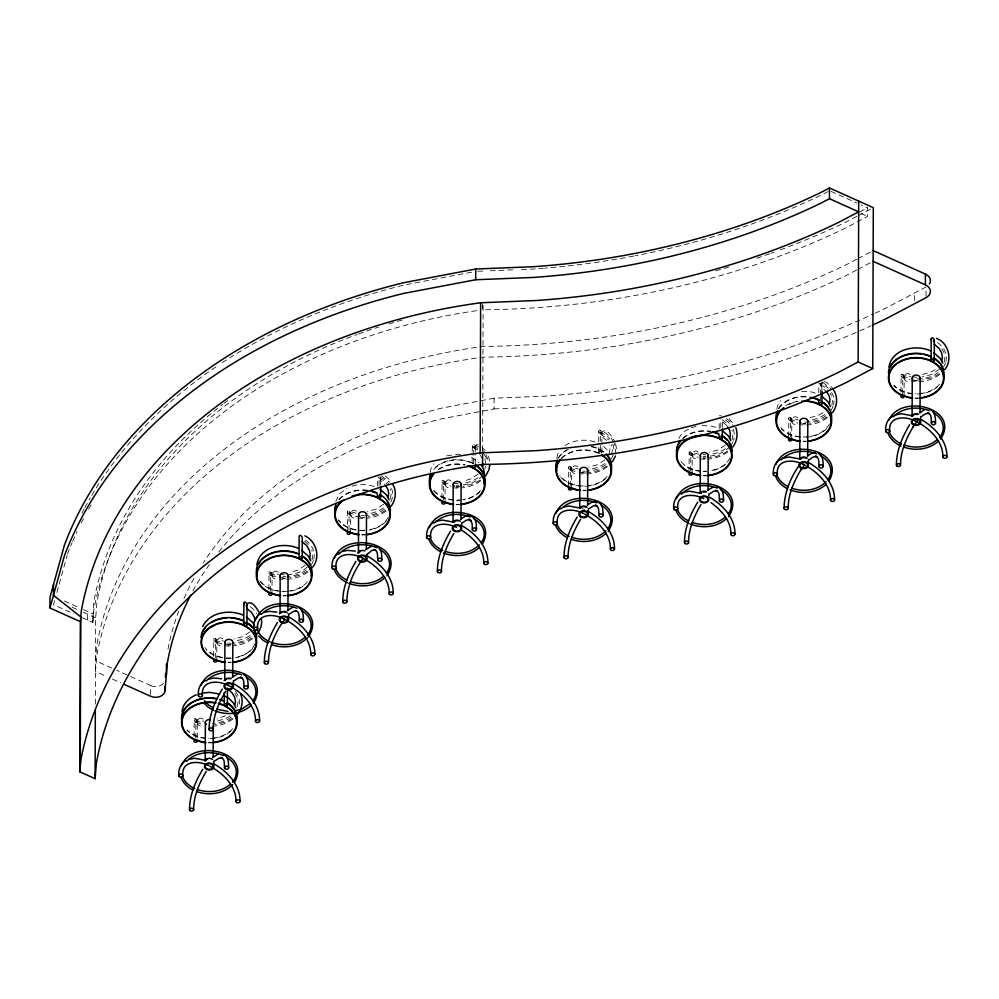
<?xml version="1.0" encoding="UTF-8"?>
<svg xmlns="http://www.w3.org/2000/svg" width="999" height="999" viewBox="0 0 999 999"><rect width="100%" height="100%" fill="white"/><g stroke="black" fill="none" stroke-linecap="round" stroke-linejoin="round"><path stroke-width="0.75" stroke-dasharray="5 3.75" d="M87.575 620.067L87.612 611.488M81.993 617.544L92.795 622.414L93.806 601.96A481.73 353.459 0.2 0 1 222.789 404.295M92.919 620.879L92.957 612.3M95.355 704.095L95.654 617.819L96.953 602.26A478.533 351.111 0.2 0 1 357.105 334.478M150.612 694.755L150.649 685.551L116.721 670.279M194.056 736.563L194.281 718.805L203.796 721.29M195.792 738.286L195.854 720.416L196.503 720.779A28.934 21.229 0.2 0 0 203.534 722.814M197.203 737.986L197.265 721.141L195.604 718.543M213.611 656.306L213.836 638.561L223.339 641.033M215.334 658.041L215.397 640.172L216.046 640.521A28.934 21.229 0.2 0 0 223.077 642.569M216.746 660.789L216.808 640.883L215.147 638.286M268.856 589.622L269.081 571.865L278.596 574.35M270.592 591.358L270.654 573.488L271.303 573.838A28.934 21.229 0.2 0 0 278.334 575.886M271.99 594.105L272.065 574.2L270.404 571.603M347.265 533.266L347.502 510.901L357.018 513.374M349.001 530.382L349.063 512.512L349.725 512.862A28.934 21.229 0.2 0 0 356.743 514.91M350.412 533.129L350.487 513.224L348.813 510.626M377.497 486.213L377.522 478.496M379.083 485.439L379.108 476.511M380.656 484.865C380.357 477.347 382.767 478.821 378.284 477.397M441.908 498.351L442.132 480.594L450.287 482.679M443.631 500.074L443.693 482.205L444.343 482.567A28.934 21.229 0.2 0 0 451.373 484.602M445.042 502.834L445.104 482.929L443.444 480.332M472.102 463.623L472.14 452.822M472.14 451.286L472.652 444.118L479.483 447.352M473.676 464.073L473.738 446.203L478.484 448.788M475.249 463.723L475.287 453.034M475.299 451.511L475.274 446.441L473.776 444.243M482.642 304.083L482.617 309.815A678.084 497.527 0.2 0 0 845.454 228.109L867.569 216.408L867.607 207.829L861.013 204.857M482.629 450.424L483.141 303.534M218.719 552.06A407.317 298.863 0.2 0 1 441.183 418.956L494.055 408.916L494.093 398.189L544.992 396.141A751.885 551.685 0.2 0 0 873.8 313.811M568.506 485.826L568.743 466.533L578.246 469.018M570.242 486.014L570.304 468.144L570.953 468.506A28.934 21.229 0.2 0 0 577.984 470.541M571.653 488.773L571.715 468.868L570.054 466.271M598.701 452.647L598.726 443.394M598.738 441.845L598.776 431.044L599.6 429.957L606.093 433.279L611.188 438.024L613.573 442.045M561.063 458.454A27.797 20.392 0.2 0 1 598.276 452.872L598.888 453.234L598.901 448.938M599.825 453.796L599.837 449.5M600.287 450.012L600.349 432.142L605.082 434.727A28.934 21.229 0.2 0 1 609.79 439.073M601.848 452.709L601.922 432.867L600.387 430.182M688.985 472.564L689.21 451.735L698.726 454.22M690.721 471.216L690.784 453.346L691.433 453.708A28.934 21.229 0.2 0 0 698.463 455.744M692.12 473.976L692.195 454.07L690.534 451.473M719.205 428.596L719.23 420.879M720.791 427.772L720.828 418.831M722.364 427.222L722.389 419.592M788.586 436.788L788.81 417.507L798.326 419.98M790.321 436.988L790.384 419.118L791.033 419.468A28.934 21.229 0.2 0 0 798.051 421.516M791.72 439.735L791.795 419.83L790.134 417.232M818.805 392.819L818.843 383.554M820.366 400.986L820.379 396.516M820.379 395.03L820.429 383.117L825.162 385.689A28.934 21.229 0.2 0 1 828.171 388.199M821.965 391.471L821.565 382.305M900.936 392.033L901.16 374.275L910.676 376.76M902.671 393.756L902.734 375.886L903.383 376.248A28.934 21.229 0.2 0 0 910.414 378.284M904.07 396.516L904.145 376.611L902.484 374.013M914.659 300.599L914.684 292.944M926.048 296.129L926.073 288.461M197.265 721.141C197.065 723.8 193.818 721.315 194.118 719.63M216.808 640.883C216.608 643.543 213.374 641.058 213.661 639.372M272.065 574.2C271.865 576.86 268.619 574.375 268.918 572.689M350.487 513.224C350.274 515.884 347.04 513.399 347.34 511.713M445.104 482.929C444.905 485.589 441.658 483.104 441.958 481.418M571.715 468.868C571.515 471.528 568.269 469.043 568.568 467.357M692.195 454.07C691.995 456.73 688.748 454.245 689.048 452.559M791.795 419.83C791.595 422.49 788.348 420.005 788.648 418.319M904.145 376.611C903.945 379.27 900.698 376.785 900.998 375.1M92.795 622.414L93.781 610.539A481.73 353.459 0.2 0 1 478.022 310.452M475.312 446.928C474.825 449.438 471.803 446.728 472.165 445.104M601.922 432.867C601.435 435.377 598.413 432.667 598.776 431.044M822.002 383.828L821.178 384.915L819.28 383.529M312.013 559.964L312.824 554.745L311.838 550.062M390.434 499.001L391.246 493.768L390.247 489.098M485.052 468.693L485.464 466.083M609.165 453.758L609.952 449.438L609.178 445.067M611.663 454.632L612.474 449.4L611.488 444.73M614.934 454.108L615.634 449.463L614.36 443.394M732.142 439.835L732.954 434.602L731.967 429.932M335.826 501.386L339.273 494.03L347.215 488.124M430.169 472.377L431.006 468.506L433.891 463.723M556.78 458.316L557.617 454.445L559.79 450.861M776.86 409.278L777.684 405.407L780.581 400.636M216.658 640.159L215.334 641.982M197.103 720.416L195.779 722.227M271.915 573.476L270.579 575.287M350.324 512.499C345.179 518.106 362.412 515.496 364.273 517.157M444.955 482.205L443.681 484.053L451.036 486.188M571.565 468.131L570.242 469.955M692.045 453.334L690.771 455.194L698.126 457.33M791.633 419.105L790.371 420.954L797.726 423.089M903.983 375.886L902.721 377.734L910.077 379.87M54.608 600.661L53.496 604.707L73.826 613.873M56.881 592.482L67.07 555.669M380.357 477.035L380.282 480.544L385.227 484.852M719.317 415.821L721.278 415.684M237.337 706.668L238.024 701.673L237.213 698.051M831.867 405.357L832.554 400.374L831.742 396.74M944.217 362.137L944.904 357.142L944.092 353.521M678.821 438.449L680.981 434.865L685.464 430.806L690.084 428.346M305.207 565.197L298.089 570.042L291.758 572.052M307.342 566.77C302.697 571.99 294.58 574.35 287.25 574.812M249.962 631.88L242.832 636.725L233.766 639.035M383.628 504.22L376.511 509.065L367.432 511.376M478.246 473.926L471.128 478.771L464.797 480.781M604.857 459.865L597.739 464.71L588.673 467.008M725.336 445.067L718.219 449.912L709.153 452.21M939.422 369.168L931.755 374.488L922.214 376.91M307.692 572.077C299.688 577.971 289.31 580.357 279.495 579.008M252.435 638.761C246.653 642.969 239.673 645.541 232.492 645.866M386.101 511.101C380.319 515.309 373.339 517.882 366.158 518.206M232.892 719.018C226.748 723.576 219.206 725.961 211.576 726.261M480.731 480.794C474.95 485.014 467.969 487.587 460.789 487.899M607.342 466.733C599.338 472.639 588.96 475.012 579.145 473.663M727.821 451.935C722.04 456.156 715.059 458.716 707.879 459.041M822.914 412.824L817.819 415.671L808.753 417.982M827.422 417.707C819.417 423.601 809.04 425.986 799.212 424.637M935.264 369.605L930.169 372.452L921.103 374.75M939.772 374.475C931.767 380.382 921.39 382.767 911.575 381.406M383.616 507.917C378.996 511.126 372.028 513.748 365.671 513.836M385.689 510.289L379.345 514.01L368.181 516.733M307.28 571.266L300.924 574.987L289.76 577.709M249.95 635.576L244.418 638.761L234.877 641.183M252.023 637.949L245.667 641.683L234.515 644.405M478.246 477.609C473.626 480.831 466.645 483.454 460.302 483.541M480.319 479.995L473.963 483.716L462.812 486.438M230.394 715.833L224.875 719.018L215.334 721.44M232.467 718.206L226.124 721.927L214.96 724.65M604.857 463.548C600.237 466.758 593.256 469.393 586.913 469.48M606.93 465.934C601.036 470.092 594.018 472.402 586.813 472.652M725.336 448.751C720.704 451.96 713.736 454.595 707.379 454.682M727.409 451.136C721.515 455.294 714.497 457.604 707.292 457.854M824.924 414.523C820.304 417.732 813.336 420.354 806.98 420.442M826.997 416.895L820.654 420.616L809.49 423.339M939.347 373.676L933.004 377.397L921.84 380.119M823.001 382.105C818.593 385.751 823.725 389.672 826.548 391.446M225.449 715.721L216.945 718.993M438.349 469.742L444.105 466.683A27.31 20.042 0.2 0 1 464.897 465.097M564.984 445.604C574.712 439.273 587.449 438.623 598.064 443.081M788.873 404.607L790.796 403.584A27.31 20.042 0.2 0 1 797.452 401.71M828.271 191.446L822.814 194.318A636.55 467.057 0.2 0 1 635.352 255.732M859.789 211.95L867.607 207.829M856.817 216.371L847.202 221.441A680.794 499.512 0.2 0 1 779.894 250.037M858.191 215.647L870.554 209.128M856.667 259.265L847.052 264.335A680.794 499.512 0.2 0 1 482.992 346.428A478.533 351.111 0.2 0 0 96.803 645.167L95.504 660.726L115.297 669.642M858.041 258.541L871.777 251.311M856.63 269.992L847.015 275.062A680.794 499.512 0.2 0 1 482.954 357.155A478.533 351.111 0.2 0 0 96.766 655.893L95.467 671.453L106.781 676.548M858.004 269.268L871.74 262.038M926.073 286.938L886.25 307.929A751.885 551.685 0.2 0 1 875.199 313.162M824.15 381.593L826.298 382.192L831.842 387.312M446.803 455.844L457.892 454.183L463.524 454.845M352.185 486.151C360.189 483.491 369.068 484.303 376.823 487.45M691.233 427.734L696.553 426.236M471.653 272.19L404.495 284.94A522.839 383.616 0.2 0 0 220.142 364.036M494.093 398.189L441.221 408.229A407.317 298.863 0.2 0 0 203.259 562.949M801.735 391.308L811.613 391.92L818.131 394.043M702.135 425.537L712.025 426.148L718.531 428.284M477.797 271.253L484.028 271.004M490.259 270.754L515.209 269.755M521.441 269.505L533.903 269.006A636.55 467.057 0.2 0 0 543.231 268.294M494.055 408.916L544.954 406.868A751.885 551.685 0.2 0 0 870.978 325.824M912.112 376.885L917.894 377.372M911.388 379.982L917.931 380.544M802.959 423.539L805.581 423.763M703.059 454.582L705.943 454.832M703.371 457.779L705.981 458.004M699.625 458.866L705.132 459.34M578.958 472.24L585.501 472.802M453.084 483.204L458.853 483.691M456.281 486.638L458.891 486.863M452.535 487.724L458.042 488.199M357.904 518.031L363.424 518.506M280.045 574.475L284.378 574.85M279.308 577.572L285.851 578.134M230.607 644.817L222.752 644.155L215.397 642.007M224.238 645.691L229.745 646.166M478.296 444.58C474.587 443.968 473.651 450.537 475.624 450.624M910.139 374.613C904.245 369.805 901.31 382.717 908.815 381.181M797.789 417.832C791.895 413.024 788.96 425.936 796.465 424.4M698.189 452.072C692.295 447.265 689.372 460.164 696.865 458.628M577.709 466.87C571.815 462.062 568.893 474.962 576.386 473.426M570.292 469.992L577.647 472.127M451.098 480.931C445.204 476.123 442.282 489.035 449.775 487.5M356.468 511.226C350.587 506.418 347.652 519.33 355.157 517.794M278.059 572.202C272.165 567.395 269.243 580.307 276.735 578.771M270.642 575.324L277.997 577.459M222.802 638.885C216.908 634.09 213.986 646.99 221.478 645.454M203.259 719.143C197.365 714.335 194.43 727.247 201.935 725.711M195.841 722.265L203.197 724.4M581.992 508.616L584.702 509.54M830.993 191.346L857.055 203.072M860.976 213.436L867.569 216.408M64.361 601.011L79.271 607.729M83.416 609.59L92.82 613.836M72.115 607.217L79.021 610.327M83.179 612.2L95.654 617.819M112.437 679.095L120.916 682.916M822.739 382.392L831.093 388.811M820.379 384.69L824.35 386.85L828.858 391.021M722.102 419.655L729.095 425.087M600.312 433.728L608.616 439.885M473.701 447.789L477.659 449.95M381.431 475.786L389.785 482.205M380.294 477.147L383.853 479.083A28.934 21.229 0.2 0 1 388.549 483.429M379.071 478.084L383.042 480.257L387.55 484.415M603.933 451.935L598.289 448.576A27.797 20.392 0.2 0 0 591.658 446.403M471.453 457.142L479.095 462.562M473.239 463.561L471.678 462.637A27.797 20.392 0.2 0 0 433.466 469.33M729.108 418.631L734.265 424.95M726.56 418.481L731.668 423.226L734.053 427.247M726.947 425.686L722.002 421.378L721.578 419.405M606.468 440.484C604.383 437.937 599.263 436.451 601.898 432.167C607.167 426.76 612.774 438.573 615.134 442.02M482.017 447.502L485.164 450.412M482.442 450.087L484.415 451.91M385.289 475.861L390.534 480.706M304.62 541.221L308.966 545.217M603.608 446.378L607.804 450.611M941.757 348.838L943.918 352.472M830.132 393.269L831.48 395.442M486.163 454.77L488.723 462.062M479.857 454.545L481.893 457.992M234.877 693.368L237.038 697.002M488.523 456.081L489.997 462.762M484.877 458.791L485.851 463.748M615.609 443.768L616.62 449.288M232.642 728.721A27.31 20.042 0.2 0 1 208.641 738.261M205.794 738.086A27.31 20.042 0.2 0 1 187.25 729.982M230.944 731.081A27.797 20.392 0.2 0 1 208.629 738.611M205.732 738.436A27.797 20.392 0.2 0 1 186.863 730.194M211.488 742.494A27.31 20.042 0.2 0 1 208.629 742.544M211.526 742.844A27.797 20.392 0.2 0 1 208.616 742.894M231.343 717.02A28.934 21.229 0.2 0 1 212.537 723.413M235.339 691.345A28.934 21.229 0.2 0 1 238.599 707.417M230.757 644.817A3.959 2.897 0.2 0 1 227.747 645.042M255.082 643.693A27.31 20.042 0.2 0 1 235.289 657.467M231.044 657.954A27.31 20.042 0.2 0 1 204.895 647.514M252.597 648.651A27.797 20.392 0.2 0 1 248.027 652.784M246.953 653.496A27.797 20.392 0.2 0 1 235.389 657.804M231.081 658.304A27.797 20.392 0.2 0 1 206.418 649.937M231.031 662.25A27.31 20.042 0.2 0 1 228.172 662.3M231.069 662.599A27.797 20.392 0.2 0 1 228.172 662.649M250.886 636.763A28.934 21.229 0.2 0 1 232.08 643.169M230.582 643.206A28.934 21.229 0.2 0 1 227.56 643.131M250.187 606.755A28.934 21.229 0.2 0 1 256.618 613.561M286.85 612.899A3.959 2.897 0.2 0 1 287.462 613.511M286.014 578.134A3.959 2.897 0.2 0 1 282.055 578.046M307.442 581.78A27.31 20.042 0.2 0 1 283.441 591.321M280.607 591.158A27.31 20.042 0.2 0 1 260.14 580.831M303.284 586.101A27.797 20.392 0.2 0 1 263.998 585.302M262.787 584.315A27.797 20.392 0.2 0 1 259.728 580.993M286.288 595.554A27.31 20.042 0.2 0 1 283.429 595.604M287.437 612.499A4.77 3.496 0.2 0 1 288.174 613.236M286.326 595.904A27.797 20.392 0.2 0 1 283.416 595.953M313.399 560.476A28.934 21.229 0.2 0 1 311.501 564.398M306.144 570.079A28.934 21.229 0.2 0 1 287.337 576.473M285.839 576.523A28.934 21.229 0.2 0 1 282.817 576.435M305.432 540.059A28.934 21.229 0.2 0 1 313.798 559.128M364.423 517.157A3.959 2.897 0.2 0 1 360.477 517.07M388.186 517.27A27.31 20.042 0.2 0 1 368.956 529.807M364.722 530.294A27.31 20.042 0.2 0 1 338.561 519.855M339.248 499.812A27.31 20.042 0.2 0 1 368.906 490.834M386.263 520.991A27.797 20.392 0.2 0 1 369.068 530.144M364.76 530.644A27.797 20.392 0.2 0 1 338.137 520.017M338.848 499.637A27.797 20.392 0.2 0 1 369.018 490.497M364.697 534.577A27.31 20.042 0.2 0 1 361.85 534.64M364.735 534.927A27.797 20.392 0.2 0 1 361.838 534.989M391.558 488.523A28.934 21.229 0.2 0 1 389.91 503.434M384.553 509.103A28.934 21.229 0.2 0 1 365.759 515.496M364.248 515.546A28.934 21.229 0.2 0 1 361.226 515.459M459.89 486.413A3.959 2.897 0.2 0 1 456.043 487.087M480.482 490.509A27.31 20.042 0.2 0 1 463.573 499.5M462.187 499.725A27.31 20.042 0.2 0 1 456.493 500.049M453.646 499.875A27.31 20.042 0.2 0 1 433.191 489.547M433.878 469.518A27.31 20.042 0.2 0 1 471.428 462.937M479.895 491.795A27.797 20.392 0.2 0 1 463.686 499.85M459.378 500.337A27.797 20.392 0.2 0 1 456.481 500.399M453.583 500.224A27.797 20.392 0.2 0 1 433.678 490.871M459.328 504.283A27.31 20.042 0.2 0 1 456.468 504.333M459.365 504.632A27.797 20.392 0.2 0 1 456.456 504.682M438.012 469.493A27.797 20.392 0.2 0 1 465.034 464.76M482.917 475.312A28.934 21.229 0.2 0 1 460.377 485.202M458.878 485.252A28.934 21.229 0.2 0 1 455.856 485.164M484.09 454.345A28.934 21.229 0.2 0 1 487.212 462.325M918.093 380.532A3.959 2.897 0.2 0 1 914.135 380.457M939.522 384.19A27.31 20.042 0.2 0 1 915.521 393.731M912.674 393.556A27.31 20.042 0.2 0 1 894.13 385.452M937.824 386.551A27.797 20.392 0.2 0 1 915.509 394.081M912.611 393.906A27.797 20.392 0.2 0 1 893.743 385.651M918.368 397.964A27.31 20.042 0.2 0 1 915.509 398.014M918.406 398.314A27.797 20.392 0.2 0 1 915.496 398.364M945.479 362.887A28.934 21.229 0.2 0 1 943.568 366.808M938.223 372.49A28.934 21.229 0.2 0 1 913.373 378.721M937.512 342.47A28.934 21.229 0.2 0 1 945.878 361.538M805.743 423.763A3.959 2.897 0.2 0 1 802.734 423.988M829.495 423.876A27.31 20.042 0.2 0 1 803.171 436.95M800.324 436.788A27.31 20.042 0.2 0 1 780.768 427.584M778.895 408.741A27.31 20.042 0.2 0 1 810.226 397.44M826.573 428.696A27.797 20.392 0.2 0 1 803.159 437.3M800.261 437.125A27.797 20.392 0.2 0 1 781.393 428.883M778.458 408.603A27.797 20.392 0.2 0 1 811.737 397.377M806.018 441.183A27.31 20.042 0.2 0 1 803.159 441.233M806.056 441.533A27.797 20.392 0.2 0 1 803.146 441.595M785.776 405.681A27.797 20.392 0.2 0 1 797.339 401.373M833.129 406.106A28.934 21.229 0.2 0 1 830.356 411.263M825.873 415.709A28.934 21.229 0.2 0 1 802.534 422.065M831.593 392.507A28.934 21.229 0.2 0 1 833.528 404.757M705.182 458.266A3.959 2.897 0.2 0 1 703.134 458.229M729.907 458.104A27.31 20.042 0.2 0 1 710.664 470.641M706.43 471.128A27.31 20.042 0.2 0 1 703.571 471.178M700.736 471.016A27.31 20.042 0.2 0 1 680.269 460.689M683.029 438.524A27.31 20.042 0.2 0 1 710.626 431.668M725.886 463.998A27.797 20.392 0.2 0 1 710.776 470.979M706.468 471.478A27.797 20.392 0.2 0 1 703.571 471.528M700.674 471.366A27.797 20.392 0.2 0 1 684.128 465.172M682.654 438.299A27.797 20.392 0.2 0 1 710.739 431.331M706.418 475.424A27.31 20.042 0.2 0 1 703.558 475.474M706.455 475.774A27.797 20.392 0.2 0 1 703.546 475.824M733.016 441.67A28.934 21.229 0.2 0 1 730.769 445.492M729.994 446.453A28.934 21.229 0.2 0 1 707.467 456.343M705.968 456.381A28.934 21.229 0.2 0 1 702.946 456.306M725.561 419.93A28.934 21.229 0.2 0 1 730.269 424.275M733.278 429.358A28.934 21.229 0.2 0 1 733.528 440.347M81.918 513.149A522.839 383.616 0.2 0 1 84.091 508.978M84.828 507.592A522.839 383.616 0.2 0 1 90.185 497.989M91.783 495.267A522.839 383.616 0.2 0 1 217.645 365.709M633.841 256.019A636.55 467.057 0.2 0 1 544.792 268.169M67.482 554.195A522.839 383.616 0.2 0 1 72.04 542.807M72.64 541.396A522.839 383.616 0.2 0 1 77.085 531.518M81.181 523.114A522.839 383.616 0.2 0 1 84.053 517.557M88.586 509.303A522.839 383.616 0.2 0 1 91.746 503.846M224.013 403.359A481.73 353.459 0.2 0 1 227.71 400.562M358.529 333.953A478.533 351.111 0.2 0 1 378.658 327.073M388.898 323.888A478.533 351.111 0.2 0 1 403.696 319.643M774.088 252.173A680.794 499.512 0.2 0 1 771.178 253.209M769.717 253.734A680.794 499.512 0.2 0 1 753.558 259.278M728.87 267.045A680.794 499.512 0.2 0 1 714.198 271.266M167.957 649.15A407.317 298.863 0.2 0 1 178.696 611.301M183.953 598.501A407.317 298.863 0.2 0 1 195.23 576.186M192.894 591.033A407.317 298.863 0.2 0 1 209.315 564.66M163.561 683.428A9.49 6.968 0.2 0 1 150.649 685.551M585.664 472.789A3.959 2.897 0.2 0 1 581.705 472.714M607.092 476.436A27.31 20.042 0.2 0 1 559.802 475.487M558.828 457.779A27.31 20.042 0.2 0 1 568.306 449.413M591.52 446.74A27.31 20.042 0.2 0 1 603.583 452.172M605.406 478.796A27.797 20.392 0.2 0 1 560.289 476.798M557.704 458.866A27.797 20.392 0.2 0 1 566.845 449.762M585.938 490.222A27.31 20.042 0.2 0 1 583.079 490.272M561.45 458.653A27.31 20.042 0.2 0 1 564.959 455.681L570.716 452.609A27.31 20.042 0.2 0 1 598.026 453.159M585.976 490.571A27.797 20.392 0.2 0 1 583.066 490.621M598.888 453.234A1.573 1.161 0.2 0 1 600.312 451.523A1.573 1.161 0.2 0 1 601.623 453.284M613.061 455.144A28.934 21.229 0.2 0 1 611.151 459.065M605.794 464.747A28.934 21.229 0.2 0 1 586.987 471.141M585.489 471.178A28.934 21.229 0.2 0 1 582.467 471.103M612.799 444.155A28.934 21.229 0.2 0 1 613.736 452.41"/><path stroke-width="1.5" d="M49.95 607.979L49.987 597.252L64.46 544.992A525.998 385.939 0.2 0 1 403.484 282.742L475.736 269.018L533.603 266.696A633.391 464.735 0.2 0 0 821.078 192.382L829.482 187.949L873.301 207.68L872.739 368.569L846.64 382.33A680.794 499.512 0.2 0 1 482.579 464.423A478.533 351.111 0.2 0 0 96.391 763.149L95.092 778.708L79.845 771.84L80.37 621.678L81.219 611.45A494.567 362.874 0.2 0 1 480.644 302.772L536.638 300.499A664.997 487.924 0.2 0 0 838.461 222.477L858.665 211.825L829.445 198.676L821.041 203.109A633.391 464.735 0.2 0 1 533.566 277.422L475.699 279.745L403.446 293.456A525.998 385.939 0.2 0 0 64.423 555.719L49.95 607.979L80.37 621.678M53.496 584.602L53.459 595.329L80.769 616.858L80.245 767.02M95.092 778.708L95.33 710.314M123.751 684.19L150.612 696.278A9.49 6.968 0.2 0 0 165.047 690.784L165.06 686.188M166.371 674.737L166.408 664.01M205.232 760.251L205.369 722.439M213.149 757.379L213.262 727.135M224.238 704.919L224.288 692.582M224.775 679.994L224.912 642.182M227.397 704.994A1.573 1.161 0.2 0 0 225.062 703.933A1.573 1.161 0.2 0 0 225 705.943A1.573 1.161 0.2 0 0 227.397 704.994L227.46 688.199M232.705 677.122L232.817 642.345M243.793 624.675L243.868 603.071C244.355 600.549 247.377 603.271 247.015 604.882L246.94 624.737A1.573 1.161 0.2 0 1 244.543 625.686A1.573 1.161 0.2 0 1 244.618 623.688A1.573 1.161 0.2 0 1 246.94 624.737M232.53 662.487A27.797 20.392 0.2 0 0 255.07 649.088A27.797 20.392 0.2 0 0 249.013 628.246L243.981 625.262L243.381 620.604A27.797 20.392 0.2 0 0 201.099 637.412M280.032 613.311L280.17 575.499M287.962 610.439L288.074 575.661M299.051 557.991L299.126 536.376C299.6 533.866 302.635 536.588 302.272 538.199L302.197 558.054A1.573 1.161 0.2 0 1 299.8 559.003A1.573 1.161 0.2 0 1 299.875 557.005A1.573 1.161 0.2 0 1 302.197 558.054M358.454 552.335L358.579 514.522M366.371 549.462L366.496 514.685M377.647 497.589L377.048 492.944A27.797 20.392 0.2 0 0 370.417 490.771M380.619 497.077A1.573 1.161 0.2 0 0 378.284 496.028A1.573 1.161 0.2 0 0 378.221 498.026A1.573 1.161 0.2 0 0 380.619 497.077L380.656 486.388M453.071 522.027L453.209 484.228M461.001 519.168L461.113 484.378M475.699 279.745L475.736 269.018M80.594 761.6A494.567 362.874 0.2 0 1 480.119 452.934L480.631 302.747M482.579 464.423L482.617 451.985M579.682 507.967L579.82 470.154M587.612 505.107L587.724 470.317M700.162 493.169L700.299 455.357M708.091 490.309L708.204 455.519M707.904 475.661A27.797 20.392 0.2 0 0 730.456 462.275A27.797 20.392 0.2 0 0 724.387 441.421L719.367 438.436L718.768 433.778A27.797 20.392 0.2 0 0 712.137 431.605M722.327 437.912A1.573 1.161 0.2 0 0 720.004 436.863A1.573 1.161 0.2 0 0 719.929 438.873A1.573 1.161 0.2 0 0 722.327 437.912L722.364 428.758M799.762 458.941L799.899 421.128M807.679 456.068L807.804 421.291M807.504 441.421A27.797 20.392 0.2 0 0 830.057 428.034A27.797 20.392 0.2 0 0 823.988 407.192L818.968 404.195L818.368 399.538A27.797 20.392 0.2 0 0 811.737 397.377M821.927 403.683A1.573 1.161 0.2 0 0 819.592 402.634A1.573 1.161 0.2 0 0 819.53 404.632A1.573 1.161 0.2 0 0 821.927 403.683L821.965 391.471M829.445 198.676L829.482 187.949M480.119 452.922L536.113 450.661A664.997 487.924 0.2 0 0 837.936 372.639L858.141 361.988L858.703 201.099M912.112 415.709L912.249 377.909M920.029 412.849L920.154 378.059M872.377 325.174A751.885 551.685 0.2 0 0 886.213 318.656L926.036 297.665A10.49 7.705 0.2 0 0 925.386 284.84L925.424 274.113L873.151 250.587M931.118 360.389L931.193 338.786C931.68 336.276 934.714 338.986 934.352 340.609L934.277 360.452A1.573 1.161 0.2 0 1 931.88 361.413A1.573 1.161 0.2 0 1 931.942 359.403A1.573 1.161 0.2 0 1 934.277 360.452M919.854 398.201A27.797 20.392 0.2 0 0 942.407 384.815A27.797 20.392 0.2 0 0 936.338 363.961L931.318 360.976L930.718 356.318A27.797 20.392 0.2 0 0 888.436 373.139M189.535 809.54C189.523 795.142 195.442 781.443 202.722 769.292M193.644 809.702C193.606 795.903 199.126 783.453 206.156 771.503M209.091 729.282C209.078 714.884 214.985 701.198 222.278 689.048M213.187 729.445C213.149 715.646 218.669 703.196 225.699 691.246M264.348 662.599C264.323 648.264 270.192 634.64 277.422 622.514M268.444 662.762C268.606 647.002 275.474 631.705 284.703 619.405M342.757 601.623C342.744 587.225 348.651 573.538 355.944 561.388M346.853 601.785C347.028 586.038 353.883 570.729 363.124 558.441M437.387 571.328C437.375 556.918 443.281 543.231 450.574 531.081M441.483 571.49C441.321 557.817 447.277 544.705 453.896 533.454M563.998 557.255C563.985 542.857 569.892 529.17 577.185 517.02M568.094 557.43C568.056 543.631 573.576 531.181 580.606 519.218M684.477 542.469C684.465 528.059 690.371 514.373 697.652 502.222M688.573 542.632C688.411 528.958 694.367 515.834 700.973 504.595M784.065 508.229C784.302 492.519 790.671 477.26 799.712 464.597M788.174 508.391C788.124 494.592 793.656 482.142 800.686 470.192M896.415 465.01C896.403 450.599 902.322 436.913 909.602 424.762M900.524 465.172C900.474 451.373 906.006 438.923 913.036 426.973M178.771 775.499C178.297 769.717 180.557 763.086 186.201 760.601M182.867 775.711C181.031 761.55 196.728 759.715 208.729 765.621M198.314 695.254C197.839 689.472 200.1 682.829 205.744 680.344M202.41 695.466C200.587 681.306 216.271 679.47 228.284 685.364M253.571 628.571C253.097 622.789 255.357 616.146 261.001 613.661M257.667 628.783C255.844 614.61 271.528 612.787 283.529 618.681M331.993 567.594C331.506 561.813 333.778 555.169 339.423 552.684M336.076 567.807C334.253 553.633 349.937 551.81 361.95 557.704M426.61 537.287C426.136 531.505 428.396 524.875 434.041 522.39M430.706 537.499C428.883 523.339 444.567 521.503 456.58 527.41M553.221 523.226C552.747 517.445 555.007 510.814 560.651 508.316M557.317 523.439C555.494 509.278 571.178 507.442 583.191 513.336M673.701 508.429C673.051 502.022 676.148 495.229 682.329 492.694M677.797 508.641C675.973 494.48 691.658 492.644 703.658 498.538M773.301 474.2C772.826 468.419 775.087 461.775 780.731 459.29M777.397 474.413C775.561 460.239 791.258 458.416 803.258 464.31M885.651 430.969C885.176 425.187 887.437 418.556 893.081 416.059M889.747 431.181C887.911 417.02 903.608 415.184 915.608 421.091M79.845 771.84L80.694 761.613M165.322 677.147L165.559 674.225M165.047 690.784L167.37 662.812A407.317 298.863 0.2 0 1 190.684 595.192M247.015 604.882L246.191 605.968M934.352 340.609L933.528 341.683M234.902 704.807L235.477 701.123L234.49 696.827L232.018 692.757L227.772 688.848M482.754 466.595L483.129 464.135M489.822 464.597L489.048 469.542L485.751 475.836M829.432 403.496L830.007 399.812L829.257 396.041L826.548 391.446M941.595 361.513L942.369 357.192L941.607 352.809L938.898 348.226L934.215 344.168M182.055 711.887C182.605 703.771 189.148 697.739 196.303 694.804M256.855 564.947C259.44 546.49 283.666 541.658 298.401 548.414M888.935 367.345C891.508 348.901 915.746 344.068 930.481 350.824M309.727 558.566L310.277 554.183L309.303 549.887L306.818 545.816L302.135 541.758M388.136 497.589L388.698 493.206L387.949 489.435L385.914 485.989M729.857 438.424L730.406 434.053L729.657 430.269L727.622 426.835M200.911 685.564C211.776 657.017 273.788 671.79 253.259 703.396M181.368 765.821C191.845 738.111 252.41 750.948 234.478 782.392M256.169 618.881C267.07 590.222 329.295 605.257 308.404 636.85M334.578 557.904C345.454 529.358 407.455 544.13 386.938 575.736M429.208 527.609C439.697 499.9 500.262 512.737 482.33 544.168M555.819 513.548C566.683 485.002 628.696 499.762 608.166 531.368M676.298 498.751C687.162 470.204 749.175 484.965 728.646 516.57M775.886 464.51C786.375 436.8 846.94 449.637 829.008 481.081M257.455 633.791C260.427 629.345 262.737 623.638 261.201 618.256M312.712 567.107C320.891 557.117 316.208 541.058 304.882 535.801M237.912 714.048C242.07 708.416 243.381 700.836 240.672 694.293M391.121 506.131C395.741 499.925 397.028 490.721 392.545 484.103M612.362 461.775L615.459 456.019M732.841 446.978C736.887 441.483 738.236 434.203 735.838 427.734M832.429 412.737C837.799 405.756 838.111 395.379 832.517 388.449M944.792 369.518C953.071 359.777 948.163 342.357 936.5 338.374M202.71 626.46C209.827 612.05 229.458 609.215 243.157 615.109M252.759 700.736C259.078 693.019 255.382 682.329 246.378 677.285M307.292 635.239C314.398 627.172 311.201 615.958 301.623 610.601M232.492 782.18C239.598 774.113 236.401 762.899 226.823 757.529M386.438 573.076C392.757 565.359 389.048 554.657 380.045 549.625M481.056 542.769C487.699 534.702 483.241 523.464 473.551 518.656M607.667 528.708C613.985 520.991 610.289 510.302 601.286 505.257M728.146 513.911C734.789 505.844 730.331 494.605 720.641 489.797M827.746 479.67C834.39 471.615 829.919 460.377 820.241 455.556M889.085 419.83C901.198 393.007 960.851 408.329 940.596 439.11M939.372 437.649C946.478 429.582 943.281 418.369 933.703 412.999M800.574 470.354L804.432 465.034M912.924 427.135L917.557 420.754M364.822 556.431L371.928 550.387L375.437 549.937M261.551 614.21C270.554 605.044 285.277 603.696 297.04 608.204M338.836 554.258C348.239 543.918 364.198 542.469 376.773 547.664M206.293 680.893C215.309 671.728 230.02 670.379 241.783 674.887M305.145 637.15C296.129 645.441 282.055 646.44 270.779 642.132M307.467 637.699C298.451 647.015 283.616 648.925 271.74 644.692M434.59 522.939C443.643 513.836 458.454 512.387 470.079 516.933M383.566 576.173C374.837 584.078 361.363 585.464 350.512 581.593M384.94 577.584C375.537 586.575 360.577 587.837 348.788 583.279M249.887 703.845L241.908 708.953L235.152 710.838M186.738 761.151C196.091 751.585 211.925 750.699 223.476 755.544M251.261 705.244C241.87 714.235 226.91 715.509 215.122 710.938M479.32 544.855C470.616 553.608 456.468 555.344 445.142 551.298M479.557 547.277C470.142 556.193 455.207 557.579 443.419 552.971M230.344 784.09C221.691 792.045 208.267 793.331 197.303 789.51M232.655 784.64C223.639 793.955 208.816 795.866 196.94 791.633M561.201 508.878C570.254 499.762 585.064 498.326 596.69 502.872M605.931 530.794C597.227 539.535 583.079 541.283 571.753 537.237M606.168 533.216C597.14 541.77 582.867 543.468 571.391 539.36M681.68 494.08C690.684 484.915 705.406 483.566 717.17 488.074M781.268 459.84C790.284 450.674 805.007 449.325 816.77 453.833M725.274 517.02C716.558 524.912 703.071 526.298 692.232 522.44M726.648 518.419C717.257 527.41 702.285 528.683 690.509 524.113M893.618 416.62C902.634 407.455 917.357 406.106 929.12 410.614M825.998 481.755C817.307 490.509 803.146 492.257 791.832 488.199M826.248 484.19C816.82 493.094 801.897 494.493 790.109 489.885M937.224 439.56C928.496 447.452 915.022 448.838 904.182 444.98M938.598 440.959C929.557 449.513 915.284 451.211 903.82 447.102M365.784 549.6L371.166 546.341M287.362 610.576L292.757 607.317M232.105 677.26L237.5 674.013M289.76 613.873L293.519 611.351L296.528 610.913M460.751 519.068L465.347 516.183L468.394 515.721M462.799 522.589L466.558 520.079L470.067 519.642L468.656 519.23L471.228 520.979M234.503 680.556L238.262 678.046L241.77 677.597L240.359 677.197C244.543 678.571 243.656 682.167 244.056 687.462M587.362 505.007L591.945 502.122L595.004 501.66M589.41 508.528L593.169 506.018L596.678 505.569L595.267 505.169C599.45 506.543 598.551 510.139 598.963 515.434M212.899 757.279L217.944 754.257M214.96 760.801L218.719 758.291L222.228 757.854L220.816 757.442C224.987 758.815 224.101 762.424 224.513 767.719M707.829 490.209L712.886 487.187M709.889 493.731L713.648 491.221L717.157 490.771M807.429 455.969L812.025 453.084L815.084 452.622M809.49 459.503L813.248 456.98L816.757 456.543L815.346 456.131C819.517 457.505 818.631 461.113 819.03 466.408M919.779 412.749L924.375 409.865M921.84 416.271L925.598 413.761L929.107 413.324L927.696 412.912C931.867 414.285 930.981 417.894 931.393 423.189M248.014 603.159C253.271 601.036 257.068 609.49 259.553 612.899M894.667 415.084L901.448 413.748L913.061 415.896M435.626 521.403L442.42 520.079L454.021 522.215M782.304 458.304L789.098 456.98L800.711 459.128M342.282 551.436L347.789 550.374L355.319 551.136M563.523 507.067L569.018 506.006L580.631 508.154M684.003 492.27L689.497 491.208L701.111 493.356M263.873 612.412L269.368 611.351L276.91 612.112M208.616 679.095L214.123 678.034L221.653 678.796M189.061 759.352L194.568 758.291L206.181 760.426M202.959 692.944L210.04 692.394L219.693 694.08M716.783 486.688L718.194 487.1M375.075 545.854L376.049 545.991M227.959 711.388L216.845 709.253M716.658 490.771L715.746 490.372C719.929 491.745 719.03 495.342 719.442 500.636M596.803 501.486L597.714 501.898M470.204 515.559L471.103 515.959M374.937 549.937L374.038 549.525C378.209 550.899 377.322 554.507 377.722 559.802M873.114 261.313L925.386 284.84M858.141 361.988L872.739 368.569M919.979 418.868C933.74 426.311 947.239 440.097 946.927 456.805A2.048 1.461 -3.7 0 1 943.805 458.104A2.048 1.461 -3.7 0 1 943.893 455.569A2.048 1.461 -3.7 0 1 946.927 456.805M915.446 421.004C929.382 427.947 943.231 441.208 942.831 456.855M807.629 462.1C821.39 469.53 834.889 483.329 834.577 500.024A2.048 1.461 -3.7 0 1 831.455 501.336A2.048 1.461 -3.7 0 1 831.543 498.801A2.048 1.461 -3.7 0 1 834.577 500.024M803.096 464.223L805.606 465.634M808.129 467.045C819.892 474.213 830.981 486.376 830.481 500.074M709.377 497.077C722.539 504.595 735.339 518.106 734.977 534.253A2.048 1.461 -3.7 0 1 731.855 535.564A2.048 1.461 -3.7 0 1 731.955 533.029A2.048 1.461 -3.7 0 1 734.977 534.253M587.562 511.126C601.311 518.556 614.81 532.355 614.497 549.05A2.048 1.461 -3.7 0 1 611.388 550.362A2.048 1.461 -3.7 0 1 611.475 547.827A2.048 1.461 -3.7 0 1 614.497 549.05M584.278 513.961C597.739 520.904 610.814 533.978 610.401 549.113M460.951 525.187C474.7 532.629 488.199 546.416 487.887 563.124A2.048 1.461 -3.7 0 1 484.777 564.423A2.048 1.461 -3.7 0 1 484.865 561.888A2.048 1.461 -3.7 0 1 487.887 563.124M461.451 530.144C473.214 537.312 484.29 549.475 483.791 563.174M367.657 556.243C380.819 563.748 393.618 577.272 393.256 593.418A2.048 1.461 -3.7 0 1 390.147 594.73A2.048 1.461 -3.7 0 1 390.234 592.195A2.048 1.461 -3.7 0 1 393.256 593.418M361.775 557.617C375.724 564.572 389.573 577.822 389.173 593.468M287.899 616.47C301.661 623.9 315.16 637.699 314.847 654.395A2.048 1.461 -3.7 0 1 311.725 655.706A2.048 1.461 -3.7 0 1 311.825 653.171A2.048 1.461 -3.7 0 1 314.847 654.395M283.366 618.593C297.315 625.549 311.151 638.798 310.751 654.445M232.655 683.154C246.403 690.584 259.915 704.382 259.59 721.078A2.048 1.461 -3.7 0 1 256.481 722.389A2.048 1.461 -3.7 0 1 256.568 719.854A2.048 1.461 -3.7 0 1 259.59 721.078M228.109 685.277C242.058 692.232 255.894 705.494 255.494 721.141M213.099 763.411C226.86 770.841 240.359 784.64 240.047 801.335A2.048 1.461 -3.7 0 1 236.925 802.647A2.048 1.461 -3.7 0 1 237.013 800.099A2.048 1.461 -3.7 0 1 240.047 801.335M209.827 766.233C223.277 773.176 236.363 786.25 235.951 801.385M933.815 352.809L940.221 358.366L942.781 363.249M933.291 357.854L936.35 359.677A27.797 20.392 0.2 0 1 943.668 376.91M931.318 360.976L930.693 360.614A27.797 20.392 0.2 0 0 892.494 367.307A27.797 20.392 0.2 0 0 901.697 395.354L908.328 397.527A27.797 20.392 0.2 0 0 912.599 398.201M821.465 396.029L827.871 401.586L830.431 406.468M901.622 444.143C896.078 441.308 891.333 437.574 889.347 431.793M901.011 446.178C895.329 443.369 890.097 439.098 887.949 432.954M818.98 399.912L819.917 400.462M821.965 401.685L824 402.897A27.797 20.392 0.2 0 1 830.968 421.441M818.968 404.195L818.343 403.833A27.797 20.392 0.2 0 0 804.545 400.824M721.865 430.257L728.283 435.814L730.843 440.709M721.34 435.314L724.412 437.137A27.797 20.392 0.2 0 1 732.055 451.71M719.367 438.436L718.756 438.074A27.797 20.392 0.2 0 0 699.15 435.389M788.149 486.7C782.966 484.053 778.895 480.344 776.997 475.012M787.487 488.698C782.192 486.101 777.634 481.818 775.586 476.173M601.873 455.007L603.92 456.218A27.797 20.392 0.2 0 1 609.977 477.072A27.797 20.392 0.2 0 1 587.437 490.459M688.561 520.941C683.366 518.294 679.295 514.585 677.397 509.253M689.06 523.626C683.391 520.829 678.146 516.558 675.998 510.402M475.274 464.785L477.322 465.996A27.797 20.392 0.2 0 1 484.29 484.54M569.193 536.401C563.648 533.566 558.903 529.832 556.918 524.05M567.42 537.737C562.112 535.127 557.554 530.856 555.519 525.199M380.144 489.423L386.563 494.98L389.123 499.862M379.632 494.468L382.692 496.291A27.797 20.392 0.2 0 1 390.334 510.876M442.582 550.461C437.038 547.627 432.292 543.893 430.307 538.111M440.809 551.798C435.502 549.188 430.944 544.917 428.908 539.273M301.735 550.399L308.154 555.956L310.714 560.839M346.84 580.107C341.658 577.447 337.587 573.738 335.689 568.406M299.25 554.283L298.639 553.908A27.797 20.392 0.2 0 0 267.782 554.77A27.797 20.392 0.2 0 0 257.118 576.023M302.235 556.056L304.283 557.267A27.797 20.392 0.2 0 1 311.251 575.811M347.34 582.792C341.67 579.982 336.438 575.724 334.278 569.567M246.478 617.082L252.897 622.639L254.171 625.087M245.954 622.127L249.026 623.95A27.797 20.392 0.2 0 1 256.668 638.536M243.981 625.262L243.369 624.887A27.797 20.392 0.2 0 0 205.157 631.58A27.797 20.392 0.2 0 0 214.373 659.64L221.004 661.813A27.797 20.392 0.2 0 0 225.275 662.474M269.543 641.745C263.998 638.898 259.253 635.164 257.267 629.382M267.757 643.069L263.099 640.297L258.691 635.851M223.601 695.354L229.146 698.651L233.341 702.896L235.914 707.779M224.45 701.223L223.838 700.848A27.797 20.392 0.2 0 0 219.942 699.4M227.435 702.996L229.47 704.208A27.797 20.392 0.2 0 1 236.451 722.752M213.174 707.767L208.704 705.107L204.47 700.836M213.674 710.451L207.842 706.98L203.434 702.534M194.743 788.686C189.198 785.838 184.453 782.105 182.467 776.323M192.957 790.009C187.662 787.412 183.104 783.129 181.069 777.484M929.719 409.378C935.314 411.388 935.638 418.231 935.489 423.189A2.048 1.573 -2.4 0 1 932.367 424.55A2.048 1.573 -2.4 0 1 932.454 421.828A2.048 1.573 -2.4 0 1 935.489 423.189M296.041 610.776L295.617 610.501C299.8 611.875 298.901 615.484 299.313 620.779M818.755 453.521C823.388 455.744 823.026 462.15 823.139 466.421A2.048 1.573 -2.4 0 1 820.017 467.769A2.048 1.573 -2.4 0 1 820.104 465.047A2.048 1.573 -2.4 0 1 823.139 466.421M719.155 487.762C723.8 489.972 723.426 496.378 723.538 500.649A2.048 1.573 -2.4 0 1 720.416 501.998A2.048 1.573 -2.4 0 1 720.504 499.288A2.048 1.573 -2.4 0 1 723.538 500.649M598.676 502.559C603.321 504.77 602.946 511.176 603.059 515.447A2.048 1.573 -2.4 0 1 599.937 516.795A2.048 1.573 -2.4 0 1 600.037 514.085A2.048 1.573 -2.4 0 1 603.059 515.447M472.065 516.62C476.71 518.843 476.336 525.249 476.448 529.507A2.048 1.573 -2.4 0 1 473.326 530.869A2.048 1.573 -2.4 0 1 473.426 528.146A2.048 1.573 -2.4 0 1 476.448 529.507M377.447 546.915C382.08 549.138 381.705 555.544 381.83 559.815A2.048 1.573 -2.4 0 1 378.708 561.163A2.048 1.573 -2.4 0 1 378.796 558.441A2.048 1.573 -2.4 0 1 381.83 559.815M299.026 607.892C303.671 610.114 303.296 616.52 303.409 620.791A2.048 1.573 -2.4 0 1 300.287 622.14A2.048 1.573 -2.4 0 1 300.374 619.417A2.048 1.573 -2.4 0 1 303.409 620.791M243.768 674.575C248.414 676.798 248.039 683.204 248.152 687.474A2.048 1.573 -2.4 0 1 245.03 688.823A2.048 1.573 -2.4 0 1 245.13 686.101A2.048 1.573 -2.4 0 1 248.152 687.474M224.226 754.832C228.871 757.055 228.496 763.461 228.609 767.719A2.048 1.573 -2.4 0 1 225.487 769.08A2.048 1.573 -2.4 0 1 225.574 766.358A2.048 1.573 -2.4 0 1 228.609 767.719M711.051 502.697C721.49 510.239 731.493 521.478 730.881 534.315M246.616 608.204L251.561 612.512L254.27 617.095L255.032 620.879M481.193 464.685L483.753 469.567L484.503 474.775M931.63 340.309L931.193 338.786M244.293 604.582L243.868 603.071M470.904 520.616L472.102 523.601L472.352 529.507M205.382 761.013A3.959 2.897 0.2 0 1 207.293 759.29M206.456 724.512A3.959 2.897 0.2 0 1 205.944 720.991A3.959 2.897 0.2 0 1 210.439 719.73M182.317 722.964A27.797 20.392 0.2 0 1 217.208 698.676M182.168 720.291A27.31 20.042 0.2 0 1 183.142 712.512M183.704 711.276A27.31 20.042 0.2 0 1 195.055 701.123M196.279 700.599A27.31 20.042 0.2 0 1 215.697 698.751M219.755 699.712A27.31 20.042 0.2 0 1 222.352 700.624M227.06 703.009A27.31 20.042 0.2 0 1 235.414 712.312M236.501 716.158A27.31 20.042 0.2 0 1 236.638 718.781M233.316 712.974A27.31 20.042 0.2 0 1 212.912 742.382M205.782 742.382A27.31 20.042 0.2 0 1 201.586 741.72L195.067 739.585A27.31 20.042 0.2 0 1 190.497 707.966L196.266 704.894A27.31 20.042 0.2 0 1 215.684 703.034M218.406 703.633A27.31 20.042 0.2 0 1 232.405 711.85M213.811 761.026A4.77 3.496 0.2 0 1 213.249 763.673M204.608 760.838A4.77 3.496 0.2 0 1 212.637 759.427M233.729 712.811A27.797 20.392 0.2 0 1 212.974 742.732M205.719 742.732A27.797 20.392 0.2 0 1 201.448 742.057L194.817 739.884A27.797 20.392 0.2 0 1 183.641 714.685A27.797 20.392 0.2 0 1 215.796 702.697M218.569 703.296A27.797 20.392 0.2 0 1 223.813 705.144L229.458 708.503A27.797 20.392 0.2 0 1 232.817 711.663M225.349 680.069A3.959 2.897 0.2 0 1 225.999 679.482M227.797 678.758A3.959 2.897 0.2 0 1 229.845 678.808M225.387 643.643A3.959 2.897 0.2 0 1 228.971 639.36A3.959 2.897 0.2 0 1 232.243 643.781M201.573 637.424A27.31 20.042 0.2 0 1 202.235 633.516M203.247 631.018A27.31 20.042 0.2 0 1 205.582 627.484M211.114 622.714A27.31 20.042 0.2 0 1 215.821 620.354M217.095 619.88A27.31 20.042 0.2 0 1 226.723 617.994M230.994 617.994A27.31 20.042 0.2 0 1 243.132 620.903M246.603 622.752A27.31 20.042 0.2 0 1 251.973 627.31M253.671 629.595A27.31 20.042 0.2 0 1 256.044 635.901M232.467 662.137A27.31 20.042 0.2 0 0 254.832 636.088A27.31 20.042 0.2 0 0 215.809 624.637L210.052 627.709A27.31 20.042 0.2 0 0 214.623 659.34L221.129 661.475A27.31 20.042 0.2 0 0 225.337 662.125M233.366 680.769A4.77 3.496 0.2 0 1 233.304 682.579M224.163 680.594A4.77 3.496 0.2 0 1 231.219 678.608M281.256 612.787A3.959 2.897 0.2 0 1 282.093 612.35M284.091 612A3.959 2.897 0.2 0 1 285.102 612.112M280.269 576.248A3.959 2.897 0.2 0 1 284.74 572.714A3.959 2.897 0.2 0 1 287.5 577.097M256.98 573.351A27.31 20.042 0.2 0 1 256.83 570.741M258.504 564.335A27.31 20.042 0.2 0 1 259.952 561.925M261.813 559.702A27.31 20.042 0.2 0 1 269.855 554.183M271.079 553.658A27.31 20.042 0.2 0 1 276.361 552.06M277.734 551.798A27.31 20.042 0.2 0 1 290.497 551.81M291.87 552.072A27.31 20.042 0.2 0 1 297.153 553.683M301.86 556.068A27.31 20.042 0.2 0 1 307.23 560.614M308.129 561.75A27.31 20.042 0.2 0 1 310.214 565.372M287.712 595.454A27.31 20.042 0.2 0 0 310.09 569.405A27.31 20.042 0.2 0 0 271.066 557.954L265.297 561.026A27.31 20.042 0.2 0 0 269.867 592.644L276.386 594.78A27.31 20.042 0.2 0 0 280.582 595.441M288.624 614.085A4.77 3.496 0.2 0 1 288.049 616.733M279.408 613.898A4.77 3.496 0.2 0 1 286.476 611.925M287.774 595.791A27.797 20.392 0.2 0 0 310.327 582.405A27.797 20.392 0.2 0 0 304.258 561.563L298.626 558.204A27.797 20.392 0.2 0 0 260.414 564.897A27.797 20.392 0.2 0 0 269.618 592.944L276.248 595.117A27.797 20.392 0.2 0 0 280.519 595.791M358.604 553.096A3.959 2.897 0.2 0 1 359.028 552.41M359.677 551.81A3.959 2.897 0.2 0 1 360.514 551.373M359.066 515.984A3.959 2.897 0.2 0 1 362.125 511.713A3.959 2.897 0.2 0 1 366.333 515.434M334.915 512.412A27.797 20.392 0.2 0 1 335.901 504.495M335.352 508.454A27.31 20.042 0.2 0 1 335.914 505.856M371.64 491.421A27.31 20.042 0.2 0 1 375.574 492.719M387.337 501.935A27.31 20.042 0.2 0 1 388.636 504.395M389.111 505.656A27.31 20.042 0.2 0 1 389.847 509.552M352.06 496.078A27.31 20.042 0.2 0 1 388.911 509.44A27.31 20.042 0.2 0 1 366.133 534.477M359.003 534.465A27.31 20.042 0.2 0 1 354.807 533.816L348.289 531.68A27.31 20.042 0.2 0 1 343.718 500.049M367.17 554.02A4.77 3.496 0.2 0 1 366.97 554.92M357.829 552.922A4.77 3.496 0.2 0 1 364.885 550.948M366.196 534.827A27.797 20.392 0.2 0 0 388.748 521.428A27.797 20.392 0.2 0 0 382.679 500.586L377.035 497.227A27.797 20.392 0.2 0 0 357.442 494.542M358.941 534.815A27.797 20.392 0.2 0 1 354.67 534.14L348.039 531.98A27.797 20.392 0.2 0 1 342.12 500.736M453.646 522.102A3.959 2.897 0.2 0 1 454.295 521.515M455.132 521.066A3.959 2.897 0.2 0 1 458.141 520.841M454.295 486.301A3.959 2.897 0.2 0 1 456.231 481.481A3.959 2.897 0.2 0 1 460.964 485.127M484.34 477.947A27.31 20.042 0.2 0 1 484.165 483.166M429.87 479.458A27.31 20.042 0.2 0 1 430.981 474.3M476.973 466.233A27.31 20.042 0.2 0 1 483.254 474.1M430.157 484.752A27.797 20.392 0.2 0 1 430.519 474.2M467.594 465.796A27.31 20.042 0.2 0 1 484.253 486.938A27.31 20.042 0.2 0 1 460.764 504.17M453.633 504.17A27.31 20.042 0.2 0 1 449.425 503.508L442.919 501.373A27.31 20.042 0.2 0 1 433.866 473.813M461.663 522.814A4.77 3.496 0.2 0 1 461.088 525.462M452.959 521.79A4.77 3.496 0.2 0 1 460.477 521.216M460.826 504.52A27.797 20.392 0.2 0 0 483.366 491.133A27.797 20.392 0.2 0 0 477.31 470.279L471.665 466.933A27.797 20.392 0.2 0 0 469.105 465.909M453.571 504.52A27.797 20.392 0.2 0 1 449.3 503.846L442.669 501.673A27.797 20.392 0.2 0 1 433.454 473.626M474.113 465.634A1.573 1.161 0.2 0 1 475.137 467.17A1.573 1.161 0.2 0 1 472.964 467.782A1.573 1.161 0.2 0 1 472.315 466.133M913.336 415.197A3.959 2.897 0.2 0 1 914.172 414.747M916.158 414.398A3.959 2.897 0.2 0 1 917.182 414.523M912.724 379.37A3.959 2.897 0.2 0 1 916.295 375.087A3.959 2.897 0.2 0 1 919.579 379.508M888.91 373.139A27.31 20.042 0.2 0 1 889.572 369.243M890.584 366.733A27.31 20.042 0.2 0 1 892.906 363.199M893.893 362.113A27.31 20.042 0.2 0 1 909.814 354.195M911.2 353.983A27.31 20.042 0.2 0 1 921.165 353.996M923.95 354.483A27.31 20.042 0.2 0 1 930.469 356.618M933.94 358.466A27.31 20.042 0.2 0 1 936.013 359.915M937.187 360.889A27.31 20.042 0.2 0 1 939.31 363.024M941.008 365.322A27.31 20.042 0.2 0 1 942.294 367.782M942.769 369.043A27.31 20.042 0.2 0 1 943.381 371.628M919.792 397.852A27.31 20.042 0.2 0 0 942.169 371.815A27.31 20.042 0.2 0 0 903.146 360.364L897.377 363.424A27.31 20.042 0.2 0 0 901.947 395.055L908.466 397.19A27.31 20.042 0.2 0 0 912.661 397.852M920.691 416.496A4.77 3.496 0.2 0 1 920.628 418.306M911.488 416.308A4.77 3.496 0.2 0 1 918.543 414.323M800.336 459.003A3.959 2.897 0.2 0 1 800.986 458.416M801.822 457.979A3.959 2.897 0.2 0 1 805.781 458.054M800.986 423.201A3.959 2.897 0.2 0 1 802.921 418.381A3.959 2.897 0.2 0 1 807.642 422.04M830.781 413.536A27.31 20.042 0.2 0 1 830.843 420.079M776.56 416.371A27.31 20.042 0.2 0 1 777.672 411.201M814.285 398.414A27.31 20.042 0.2 0 1 818.119 399.837M821.59 401.698A27.31 20.042 0.2 0 1 829.357 409.752M776.485 420.354A27.797 20.392 0.2 0 1 777.21 411.101M801.685 401.223A27.31 20.042 0.2 0 1 831.006 419.13A27.31 20.042 0.2 0 1 807.442 441.083M800.311 441.071A27.31 20.042 0.2 0 1 796.116 440.409L789.597 438.286A27.31 20.042 0.2 0 1 783.778 407.58M808.341 459.715A4.77 3.496 0.2 0 1 807.779 462.362M799.65 458.703A4.77 3.496 0.2 0 1 807.167 458.129M800.249 441.421A27.797 20.392 0.2 0 1 795.978 440.746L789.347 438.573A27.797 20.392 0.2 0 1 780.144 410.527M700.736 493.244A3.959 2.897 0.2 0 1 701.385 492.657M703.184 491.945A3.959 2.897 0.2 0 1 705.232 491.983M700.774 456.818A3.959 2.897 0.2 0 1 704.357 452.535A3.959 2.897 0.2 0 1 707.629 456.955M676.635 453.259A27.797 20.392 0.2 0 1 680.556 440.472M677.06 449.3A27.31 20.042 0.2 0 1 677.622 446.703M678.633 444.193A27.31 20.042 0.2 0 1 680.968 440.659M713.348 432.267A27.31 20.042 0.2 0 1 718.518 434.078M721.99 435.926A27.31 20.042 0.2 0 1 727.359 440.484M729.058 442.782A27.31 20.042 0.2 0 1 731.555 450.399M699.238 435.726A27.31 20.042 0.2 0 1 731.218 452.322A27.31 20.042 0.2 0 1 707.841 475.312M700.711 475.312A27.31 20.042 0.2 0 1 696.515 474.65L689.997 472.515A27.31 20.042 0.2 0 1 685.426 440.884L691.196 437.812A27.31 20.042 0.2 0 1 697.851 435.951M708.753 493.956A4.77 3.496 0.2 0 1 708.691 495.766M700.049 492.932A4.77 3.496 0.2 0 1 706.605 491.783M700.649 475.649A27.797 20.392 0.2 0 1 696.378 474.987L689.747 472.814A27.797 20.392 0.2 0 1 676.698 452.747A27.797 20.392 0.2 0 1 696.34 435.876M925.424 274.113A10.49 7.705 0.2 0 1 929.37 284.066M580.257 508.041A3.959 2.897 0.2 0 1 580.906 507.455M581.743 507.005A3.959 2.897 0.2 0 1 585.701 507.092M579.932 470.916A3.959 2.897 0.2 0 1 584.39 467.37A3.959 2.897 0.2 0 1 587.15 471.753M606.256 453.983A27.797 20.392 0.2 0 1 611.238 469.168M556.768 470.679A27.797 20.392 0.2 0 1 557.13 460.127M556.63 468.019A27.31 20.042 0.2 0 1 556.805 462.787M607.779 456.406A27.31 20.042 0.2 0 1 609.865 460.039M601.498 455.02A27.31 20.042 0.2 0 1 609.964 475.949A27.31 20.042 0.2 0 1 587.362 490.109M580.232 490.109A27.31 20.042 0.2 0 1 576.036 489.448L569.53 487.312A27.31 20.042 0.2 0 1 560.476 459.74M588.274 508.753A4.77 3.496 0.2 0 1 587.699 511.388M579.57 507.729A4.77 3.496 0.2 0 1 587.087 507.155M580.182 490.447A27.797 20.392 0.2 0 1 575.911 489.785L569.28 487.612A27.797 20.392 0.2 0 1 560.064 459.565M902.409 395.429L901.997 395.479A1.573 1.161 0.2 0 0 900.998 396.94A1.573 1.161 0.2 0 0 902.996 397.677A1.573 1.161 0.2 0 0 903.995 396.216L903.82 395.941A1.573 1.161 0.2 0 0 902.409 395.429M790.059 438.648L789.647 438.711A1.573 1.161 0.2 0 0 788.648 440.172A1.573 1.161 0.2 0 0 790.646 440.909A1.573 1.161 0.2 0 0 791.645 439.435L791.47 439.173A1.573 1.161 0.2 0 0 790.059 438.648M443.369 501.748L442.969 501.798A1.573 1.161 0.2 0 0 441.97 503.259A1.573 1.161 0.2 0 0 443.956 503.996A1.573 1.161 0.2 0 0 444.955 502.534L444.78 502.26A1.573 1.161 0.2 0 0 443.369 501.748M569.979 487.687L569.58 487.737A1.573 1.161 0.2 0 0 568.581 489.198A1.573 1.161 0.2 0 0 570.566 489.935A1.573 1.161 0.2 0 0 571.565 488.474L571.391 488.199A1.573 1.161 0.2 0 0 569.979 487.687M690.459 472.889L690.047 472.939A1.573 1.161 0.2 0 0 689.048 474.4A1.573 1.161 0.2 0 0 691.046 475.137A1.573 1.161 0.2 0 0 692.045 473.676L691.87 473.401A1.573 1.161 0.2 0 0 690.459 472.889M348.738 532.042L348.339 532.105A1.573 1.161 0.2 0 0 347.34 533.566A1.573 1.161 0.2 0 0 349.338 534.303A1.573 1.161 0.2 0 0 350.337 532.842L350.149 532.567A1.573 1.161 0.2 0 0 348.738 532.042M270.329 593.019L269.917 593.081A1.573 1.161 0.2 0 0 268.918 594.542A1.573 1.161 0.2 0 0 270.916 595.279A1.573 1.161 0.2 0 0 271.915 593.806L271.74 593.543A1.573 1.161 0.2 0 0 270.329 593.019M215.072 659.702L214.673 659.765A1.573 1.161 0.2 0 0 213.674 661.226A1.573 1.161 0.2 0 0 215.659 661.962A1.573 1.161 0.2 0 0 216.658 660.501L216.483 660.227A1.573 1.161 0.2 0 0 215.072 659.702M195.529 739.959L195.117 740.009A1.573 1.161 0.2 0 0 194.118 741.483A1.573 1.161 0.2 0 0 196.116 742.207A1.573 1.161 0.2 0 0 197.115 740.746L196.94 740.484A1.573 1.161 0.2 0 0 195.529 739.959M206.681 769.48A4.77 3.496 0.2 0 0 213.936 766.595A4.77 3.496 0.2 0 0 206.893 763.423A4.77 3.496 0.2 0 0 206.681 769.48M207.105 768.98A3.959 2.897 0.2 0 0 213.124 766.583A3.959 2.897 0.2 0 0 207.28 763.948A3.959 2.897 0.2 0 0 207.105 768.98M179.333 776.623A2.048 1.548 4.3 0 0 182.78 776.111A2.048 1.548 4.3 0 0 180.332 774.088A2.048 1.548 4.3 0 0 179.333 776.623M190.11 810.576A2.048 1.436 2.5 0 0 193.556 810.064A2.048 1.436 2.5 0 0 191.109 808.216A2.048 1.436 2.5 0 0 190.11 810.576M226.224 689.235A4.77 3.496 0.2 0 0 233.479 686.35A4.77 3.496 0.2 0 0 226.436 683.179A4.77 3.496 0.2 0 0 226.224 689.235M226.648 688.723A3.959 2.897 0.2 0 0 232.667 686.325A3.959 2.897 0.2 0 0 226.823 683.691A3.959 2.897 0.2 0 0 226.648 688.723M198.876 696.378A2.048 1.548 4.3 0 0 202.322 695.866A2.048 1.548 4.3 0 0 199.887 693.843A2.048 1.548 4.3 0 0 198.876 696.378M209.653 730.319A2.048 1.436 2.5 0 0 213.099 729.819A2.048 1.436 2.5 0 0 210.652 727.959A2.048 1.436 2.5 0 0 209.653 730.319M281.481 622.539A4.77 3.496 0.2 0 0 288.736 619.655A4.77 3.496 0.2 0 0 281.693 616.483A4.77 3.496 0.2 0 0 281.481 622.539M281.905 622.04A3.959 2.897 0.2 0 0 287.924 619.642A3.959 2.897 0.2 0 0 282.08 617.007A3.959 2.897 0.2 0 0 281.905 622.04M254.133 629.682A2.048 1.548 4.3 0 0 257.58 629.17A2.048 1.548 4.3 0 0 255.145 627.16A2.048 1.548 4.3 0 0 254.133 629.682M264.91 663.636A2.048 1.436 2.5 0 0 268.356 663.136A2.048 1.436 2.5 0 0 265.909 661.276A2.048 1.436 2.5 0 0 264.91 663.636M359.902 561.563A4.77 3.496 0.2 0 0 367.145 558.678A4.77 3.496 0.2 0 0 360.102 555.519A4.77 3.496 0.2 0 0 359.902 561.563M360.314 561.063A3.959 2.897 0.2 0 0 366.333 558.666A3.959 2.897 0.2 0 0 360.489 556.031A3.959 2.897 0.2 0 0 360.314 561.063M332.555 568.706A2.048 1.548 4.3 0 0 336.001 568.194A2.048 1.548 4.3 0 0 333.554 566.183A2.048 1.548 4.3 0 0 332.555 568.706M343.319 602.659A2.048 1.436 2.5 0 0 346.778 602.16A2.048 1.436 2.5 0 0 344.33 600.299A2.048 1.436 2.5 0 0 343.319 602.659M454.52 531.268A4.77 3.496 0.2 0 0 461.775 528.384A4.77 3.496 0.2 0 0 454.732 525.212A4.77 3.496 0.2 0 0 454.52 531.268M454.945 530.756A3.959 2.897 0.2 0 0 460.964 528.371A3.959 2.897 0.2 0 0 455.119 525.736A3.959 2.897 0.2 0 0 454.945 530.756M427.172 538.411A2.048 1.548 4.3 0 0 430.619 537.899A2.048 1.548 4.3 0 0 428.184 535.876A2.048 1.548 4.3 0 0 427.172 538.411M437.949 572.365A2.048 1.436 2.5 0 0 441.396 571.853A2.048 1.436 2.5 0 0 438.948 570.004A2.048 1.436 2.5 0 0 437.949 572.365M913.561 424.95A4.77 3.496 0.2 0 0 920.816 422.065A4.77 3.496 0.2 0 0 913.773 418.893A4.77 3.496 0.2 0 0 913.561 424.95M913.985 424.438A3.959 2.897 0.2 0 0 920.004 422.053A3.959 2.897 0.2 0 0 914.16 419.418A3.959 2.897 0.2 0 0 913.985 424.438M886.213 432.092A2.048 1.548 4.3 0 0 889.659 431.58A2.048 1.548 4.3 0 0 887.212 429.558A2.048 1.548 4.3 0 0 886.213 432.092M896.99 466.046A2.048 1.436 2.5 0 0 900.436 465.534A2.048 1.436 2.5 0 0 897.989 463.686A2.048 1.436 2.5 0 0 896.99 466.046M801.21 468.169A4.77 3.496 0.2 0 0 808.453 465.284A4.77 3.496 0.2 0 0 801.423 462.112A4.77 3.496 0.2 0 0 801.21 468.169M801.635 467.669A3.959 2.897 0.2 0 0 807.654 465.272A3.959 2.897 0.2 0 0 801.81 462.637A3.959 2.897 0.2 0 0 801.635 467.669M773.863 475.312A2.048 1.548 4.3 0 0 777.309 474.8A2.048 1.548 4.3 0 0 774.862 472.789A2.048 1.548 4.3 0 0 773.863 475.312M784.64 509.265A2.048 1.436 2.5 0 0 788.086 508.766A2.048 1.436 2.5 0 0 785.639 506.905A2.048 1.436 2.5 0 0 784.64 509.265M701.61 502.41A4.77 3.496 0.2 0 0 708.865 499.525A4.77 3.496 0.2 0 0 701.822 496.353A4.77 3.496 0.2 0 0 701.61 502.41M702.035 501.898A3.959 2.897 0.2 0 0 708.054 499.512A3.959 2.897 0.2 0 0 702.21 496.878A3.959 2.897 0.2 0 0 702.035 501.898M674.263 509.552A2.048 1.548 4.3 0 0 677.709 509.04A2.048 1.548 4.3 0 0 675.274 507.017A2.048 1.548 4.3 0 0 674.263 509.552M685.039 543.506A2.048 1.436 2.5 0 0 688.486 542.994A2.048 1.436 2.5 0 0 686.038 541.133A2.048 1.436 2.5 0 0 685.039 543.506M581.131 517.207A4.77 3.496 0.2 0 0 588.386 514.323A4.77 3.496 0.2 0 0 581.343 511.151A4.77 3.496 0.2 0 0 581.131 517.207M581.555 516.695A3.959 2.897 0.2 0 0 587.574 514.31A3.959 2.897 0.2 0 0 581.73 511.675A3.959 2.897 0.2 0 0 581.555 516.695M553.783 524.35A2.048 1.548 4.3 0 0 557.23 523.838A2.048 1.548 4.3 0 0 554.795 521.815A2.048 1.548 4.3 0 0 553.783 524.35M564.56 558.304A2.048 1.436 2.5 0 0 568.006 557.792A2.048 1.436 2.5 0 0 565.559 555.931A2.048 1.436 2.5 0 0 564.56 558.304"/></g></svg>
